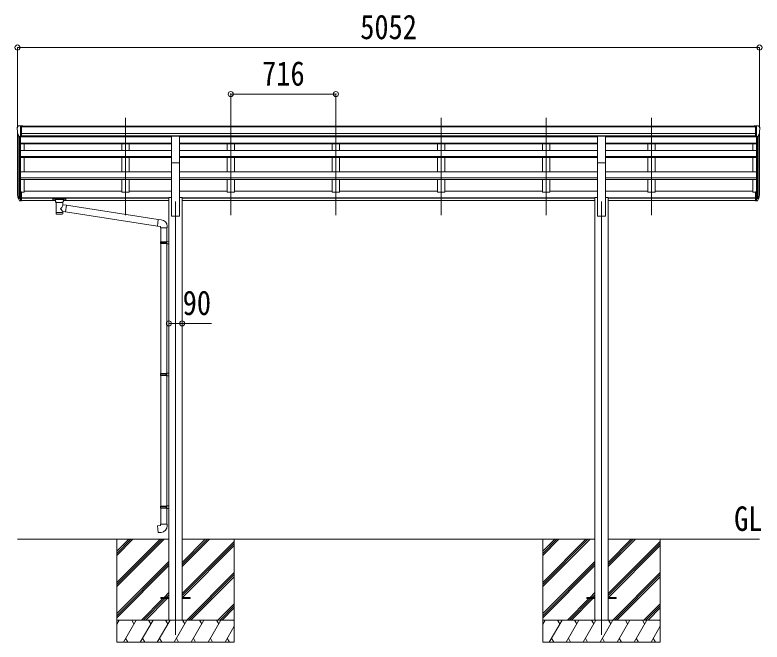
# Model space of a CAD drawing. Units: millimetres at full size. Extents: x -9783 to 9892, y -6828 to 6752.
# Drawn here: x 971 to 6058, y -4387 to -117 of the extents above; entities that cross this region are included whole.
import ezdxf
from ezdxf.enums import TextEntityAlignment as Align

# ---------------------------------------------------------------- set-up
doc = ezdxf.new("R2010")
doc.units = ezdxf.units.MM
doc.header["$LTSCALE"] = 35
doc.header["$PDMODE"] = 32
doc.header["$PDSIZE"] = 35
for name, color, linetype, lineweight in [('0-0_0', 7, 'Continuous', 9), ('0-1_本体', 4, 'Continuous', 9), ('0-2_部品', 7, 'Continuous', 9), ('0-8_PARTS2', 2, 'Continuous', 9), ('0-A_寸法', 6, 'Continuous', 9)]:
    doc.layers.add(name, color=color, linetype=linetype, lineweight=lineweight)
doc.styles.add('ＭＳ ゴシック', font='')
doc.styles.get('ＭＳ ゴシック').set_extended_font_data('MS Gothic')

msp = doc.modelspace()

# ---------------------------------------------------------------- linework, layer by layer
at = {"layer": '0-0_0'}
for p, q in [((988.64, -3687.28), (2019.44, -3687.28)), ((1664.64, -3687.28), (1664.64, -4387.28)), ((1664.64, -3981.46), (1958.82, -3687.28)), ((1664.64, -3995.6), (1972.97, -3687.28)), ((1664.64, -4009.74), (1987.11, -3687.28)), ((1664.64, -3797.61), (1774.97, -3687.28)), ((1664.64, -3783.47), (1760.83, -3687.28)), ((1664.64, -3769.33), (1746.69, -3687.28)), ((2109.84, -3687.28), (4919.44, -3687.28)), ((2109.84, -3872.91), (2295.47, -3687.28)), ((2109.84, -3858.77), (2281.33, -3687.28)), ((2109.84, -3844.63), (2267.19, -3687.28)), ((2109.84, -4056.76), (2464.64, -3701.96)), ((2464.64, -3687.28), (2464.64, -4387.28)), ((4564.64, -3687.28), (4564.64, -4387.28)), ((4564.64, -3981.46), (4858.82, -3687.28)), ((4564.64, -3995.6), (4872.97, -3687.28)), ((4564.64, -4009.74), (4887.11, -3687.28)), ((4564.64, -3797.61), (4674.97, -3687.28)), ((4564.64, -3783.47), (4660.83, -3687.28)), ((4564.64, -3769.33), (4646.69, -3687.28)), ((5009.84, -3687.28), (6040.64, -3687.28)), ((5009.84, -3872.91), (5195.47, -3687.28)), ((5009.84, -3858.77), (5181.33, -3687.28)), ((5009.84, -3844.63), (5167.19, -3687.28)), ((5009.84, -4056.76), (5364.64, -3701.96)), ((5364.64, -3687.28), (5364.64, -4387.28)), ((2109.84, -4070.9), (2464.64, -3716.1)), ((2112.1, -4082.78), (2464.64, -3730.25)), ((5009.84, -4070.9), (5364.64, -3716.1)), ((5012.1, -4082.78), (5364.64, -3730.25)), ((1664.64, -4193.59), (2019.44, -3838.79)), ((1664.64, -4207.73), (2019.44, -3852.94)), ((4564.64, -4193.59), (4919.44, -3838.79)), ((4564.64, -4207.73), (4919.44, -3852.94)), ((1664.64, -4221.88), (2019.44, -3867.08)), ((2141.45, -4237.28), (2464.64, -3914.09)), ((4564.64, -4221.88), (4919.44, -3867.08)), ((5041.45, -4237.28), (5364.64, -3914.09)), ((2155.59, -4237.28), (2464.64, -3928.23)), ((2169.74, -4237.28), (2464.64, -3942.38)), ((5055.59, -4237.28), (5364.64, -3928.23)), ((5069.74, -4237.28), (5364.64, -3942.38)), ((1987.58, -4082.78), (2019.44, -4050.92)), ((2001.73, -4082.78), (2019.44, -4065.07)), ((4887.58, -4082.78), (4919.44, -4050.92)), ((4901.73, -4082.78), (4919.44, -4065.07)), ((1833.08, -4237.28), (1978.58, -4091.78)), ((1847.23, -4237.28), (1992.73, -4091.78)), ((1861.37, -4237.28), (2006.87, -4091.78)), ((2015.87, -4082.78), (2019.44, -4079.21)), ((4733.08, -4237.28), (4878.58, -4091.78)), ((4747.23, -4237.28), (4892.73, -4091.78)), ((4761.37, -4237.28), (4906.87, -4091.78)), ((4915.87, -4082.78), (4919.44, -4079.21)), ((2353.58, -4237.28), (2464.64, -4126.22)), ((2367.73, -4237.28), (2464.64, -4140.37)), ((2381.87, -4237.28), (2464.64, -4154.51)), ((5253.58, -4237.28), (5364.64, -4126.22)), ((5267.73, -4237.28), (5364.64, -4140.37)), ((5281.87, -4237.28), (5364.64, -4154.51)), ((2464.64, -4237.28), (1664.64, -4237.28)), ((1664.64, -4264.78), (1680.52, -4237.28)), ((1709.39, -4387.28), (1795.99, -4237.28)), ((1780.99, -4263.26), (1765.99, -4237.28)), ((1824.86, -4387.28), (1911.46, -4237.28)), ((1896.46, -4263.26), (1881.46, -4237.28)), ((1940.33, -4387.28), (2026.93, -4237.28)), ((2011.93, -4263.26), (1996.93, -4237.28)), ((2055.8, -4387.28), (2142.4, -4237.28)), ((2127.4, -4263.26), (2112.4, -4237.28)), ((2171.27, -4387.28), (2257.87, -4237.28)), ((2242.87, -4263.26), (2227.87, -4237.28)), ((2286.74, -4387.28), (2373.34, -4237.28)), ((2343.34, -4237.28), (2358.34, -4263.26)), ((2458.81, -4237.28), (2464.64, -4247.38)), ((5364.64, -4237.28), (4564.64, -4237.28)), ((4564.64, -4264.78), (4580.52, -4237.28)), ((4609.39, -4387.28), (4695.99, -4237.28)), ((4680.99, -4263.26), (4665.99, -4237.28)), ((4724.86, -4387.28), (4811.46, -4237.28)), ((4796.46, -4263.26), (4781.46, -4237.28)), ((4840.33, -4387.28), (4926.93, -4237.28)), ((4911.93, -4263.26), (4896.93, -4237.28)), ((4955.8, -4387.28), (5042.4, -4237.28)), ((5027.4, -4263.26), (5012.4, -4237.28)), ((5071.27, -4387.28), (5157.87, -4237.28)), ((5142.87, -4263.26), (5127.87, -4237.28)), ((5186.74, -4387.28), (5273.34, -4237.28)), ((5243.34, -4237.28), (5258.34, -4263.26)), ((5358.81, -4237.28), (5364.64, -4247.38)), ((2402.21, -4387.28), (2464.64, -4279.14)), ((5302.21, -4387.28), (5364.64, -4279.14)), ((1724.39, -4361.3), (1739.39, -4387.28)), ((1839.86, -4361.3), (1854.86, -4387.28)), ((1955.33, -4361.3), (1970.33, -4387.28)), ((2070.8, -4361.3), (2085.8, -4387.28)), ((2186.27, -4361.3), (2201.27, -4387.28)), ((2301.74, -4361.3), (2316.74, -4387.28)), ((2417.21, -4361.3), (2432.21, -4387.28)), ((4624.39, -4361.3), (4639.39, -4387.28)), ((4739.86, -4361.3), (4754.86, -4387.28)), ((4855.33, -4361.3), (4870.33, -4387.28)), ((4970.8, -4361.3), (4985.8, -4387.28)), ((5086.27, -4361.3), (5101.27, -4387.28)), ((5201.74, -4361.3), (5216.74, -4387.28)), ((5317.21, -4361.3), (5332.21, -4387.28)), ((1664.64, -4387.28), (2464.64, -4387.28)), ((4564.64, -4387.28), (5364.64, -4387.28))]:
    msp.add_line(p, q, dxfattribs=at)
at = {"layer": '0-1_本体'}
for p, q in [((988.64, -1326.42), (988.64, -911.05)), ((1015.14, -874.3), (6014.14, -874.3)), ((1015.14, -879.65), (6014.14, -879.65)), ((6040.64, -1326.42), (6040.64, -911.05)), ((992.93, -929.85), (992.93, -1348.42)), ((1002.64, -945.21), (1002.64, -1366.42)), ((1008.64, -945.68), (1008.64, -1321.99)), ((2037.14, -946.37), (1008.64, -946.37)), ((1015.14, -923.18), (6014.14, -923.18)), ((1015.14, -940.85), (6014.14, -940.85)), ((2037.14, -943.22), (1015.14, -943.22)), ((1033.64, -943.22), (1033.64, -946.37)), ((1699.64, -946.37), (1699.64, -943.22)), ((1749.64, -946.37), (1749.64, -943.22)), ((2092.14, -943.22), (4937.14, -943.22)), ((2092.14, -946.37), (4937.14, -946.37)), ((2415.64, -946.37), (2415.64, -943.22)), ((2465.64, -946.37), (2465.64, -943.22)), ((3131.64, -946.37), (3131.64, -943.22)), ((3181.64, -946.37), (3181.64, -943.22)), ((3847.64, -946.37), (3847.64, -943.22)), ((3897.64, -946.37), (3897.64, -943.22)), ((4563.64, -946.37), (4563.64, -943.22)), ((4613.64, -946.37), (4613.64, -943.22)), ((4992.14, -943.34), (6014.14, -943.34)), ((4992.14, -946.37), (6020.64, -946.37)), ((5279.64, -946.37), (5279.64, -943.34)), ((5329.64, -946.37), (5329.64, -943.34)), ((5995.64, -943.22), (5995.64, -946.37)), ((6020.64, -945.68), (6020.64, -1321.99)), ((6026.64, -945.21), (6026.64, -1366.42)), ((6036.36, -929.85), (6036.36, -1348.42)), ((2037.14, -989.85), (1008.64, -989.85)), ((2037.14, -993.93), (1008.64, -993.93)), ((1033.64, -993.96), (1033.64, -1038.95)), ((1699.64, -1039.08), (1699.64, -993.93)), ((1749.64, -1039.08), (1749.64, -993.93)), ((2092.14, -989.85), (4937.14, -989.85)), ((2092.14, -993.93), (4937.14, -993.93)), ((2415.64, -1039.08), (2415.64, -993.93)), ((2465.64, -1039.08), (2465.64, -993.93)), ((3131.64, -1039.08), (3131.64, -993.93)), ((3181.64, -1039.08), (3181.64, -993.93)), ((3847.64, -1039.08), (3847.64, -993.93)), ((3897.64, -1039.08), (3897.64, -993.93)), ((4563.64, -1039.08), (4563.64, -993.93)), ((4613.64, -1039.08), (4613.64, -993.93)), ((4992.14, -989.85), (6020.64, -989.85)), ((4992.14, -993.93), (6020.64, -993.93)), ((5279.64, -1039.08), (5279.64, -993.93)), ((5329.64, -1039.08), (5329.64, -993.93)), ((5995.64, -993.96), (5995.64, -1038.95)), ((2037.14, -1039.08), (1008.64, -1039.08)), ((2092.14, -1039.08), (4937.14, -1039.08)), ((4992.14, -1039.08), (6020.64, -1039.08)), ((2037.14, -1079.82), (1008.64, -1079.82)), ((2037.14, -1081.31), (1008.64, -1081.31)), ((2037.14, -1088.1), (1008.64, -1088.1)), ((1033.64, -1088.13), (1033.64, -1186.39)), ((1699.64, -1186.39), (1699.64, -1088.1)), ((1749.64, -1186.39), (1749.64, -1088.1)), ((2037.14, -1487.28), (2037.14, -1074.64)), ((2092.14, -1487.28), (2092.14, -1074.64)), ((2092.14, -1079.82), (4937.14, -1079.82)), ((2092.14, -1081.31), (4937.14, -1081.31)), ((2092.14, -1088.1), (4937.14, -1088.1)), ((2415.64, -1186.39), (2415.64, -1088.1)), ((2465.64, -1186.39), (2465.64, -1088.1)), ((3131.64, -1186.39), (3131.64, -1088.1)), ((3181.64, -1186.39), (3181.64, -1088.1)), ((3847.64, -1186.39), (3847.64, -1088.1)), ((3897.64, -1186.39), (3897.64, -1088.1)), ((4563.64, -1186.39), (4563.64, -1088.1)), ((4613.64, -1186.39), (4613.64, -1088.1)), ((4937.14, -1487.28), (4937.14, -1074.64)), ((4992.14, -1487.28), (4992.14, -1074.64)), ((4992.14, -1079.82), (6020.64, -1079.82)), ((4992.14, -1081.31), (6020.64, -1081.31)), ((4992.14, -1088.1), (6020.64, -1088.1)), ((5279.64, -1186.39), (5279.64, -1088.1)), ((5329.64, -1186.39), (5329.64, -1088.1)), ((5995.64, -1088.13), (5995.64, -1186.39)), ((2037.24, -1186.39), (1008.64, -1186.39)), ((2092.04, -1186.39), (4937.14, -1186.39)), ((4992.14, -1186.39), (6020.64, -1186.39)), ((2037.31, -1225.6), (1008.64, -1225.6)), ((2037.22, -1227.08), (1008.64, -1227.08)), ((2037.24, -1236.74), (1008.64, -1236.74)), ((1033.64, -1236.65), (1033.64, -1322.81)), ((1699.64, -1236.74), (1699.64, -1322.81)), ((1749.64, -1236.74), (1749.64, -1322.81)), ((2091.98, -1225.6), (4937.14, -1225.6)), ((2092.04, -1236.74), (4937.14, -1236.74)), ((2092.06, -1227.08), (4937.14, -1227.08)), ((2415.64, -1236.74), (2415.64, -1322.81)), ((2465.64, -1236.74), (2465.64, -1322.81)), ((3131.64, -1236.74), (3131.64, -1322.81)), ((3181.64, -1236.74), (3181.64, -1322.81)), ((3847.64, -1236.74), (3847.64, -1322.81)), ((3897.64, -1236.74), (3897.64, -1322.81)), ((4563.64, -1236.74), (4563.64, -1322.81)), ((4613.64, -1236.74), (4613.64, -1322.81)), ((4992.14, -1225.6), (6020.64, -1225.6)), ((4992.14, -1227.08), (6020.64, -1227.08)), ((4992.14, -1236.74), (6020.64, -1236.74)), ((5279.64, -1236.74), (5279.64, -1322.81)), ((5329.64, -1236.74), (5329.64, -1322.81)), ((5995.64, -1236.65), (5995.64, -1322.81)), ((1033.64, -1318.01), (1699.64, -1318.01)), ((2037.38, -1318.01), (1749.64, -1318.01)), ((2037.38, -1318.01), (1749.64, -1318.01)), ((2091.91, -1318.01), (2415.64, -1318.01)), ((3131.64, -1318.01), (2465.64, -1318.01)), ((3847.64, -1318.01), (3181.64, -1318.01)), ((4563.64, -1318.01), (3897.64, -1318.01)), ((4937.14, -1318.01), (4613.64, -1318.01)), ((5279.64, -1318.01), (4992.14, -1318.01)), ((5995.64, -1318.01), (5329.64, -1318.01)), ((1015.14, -1322.81), (1033.64, -1322.81)), ((1015.14, -1362.14), (2019.44, -1362.14)), ((1015.14, -1363.5), (2019.44, -1363.5)), ((1699.64, -1322.81), (1749.64, -1322.81)), ((2019.44, -1360.9), (2037.14, -1360.9)), ((2019.44, -1360.9), (2019.44, -4237.28)), ((2092.14, -1360.9), (2109.84, -1360.9)), ((2109.84, -1360.9), (2109.84, -4237.28)), ((2109.84, -1362.32), (4919.32, -1362.32)), ((2109.84, -1363.7), (4919.44, -1363.7)), ((2415.64, -1322.81), (2465.64, -1322.81)), ((3131.64, -1322.81), (3181.64, -1322.81)), ((3847.64, -1322.81), (3897.64, -1322.81)), ((4563.64, -1322.81), (4613.64, -1322.81)), ((4919.44, -1360.9), (4937.14, -1360.9)), ((4919.44, -1360.9), (4919.44, -4237.28)), ((4992.14, -1360.9), (5009.84, -1360.9)), ((5009.84, -1360.9), (5009.84, -4237.28)), ((6014.14, -1363.7), (5009.84, -1363.7)), ((6014.14, -1362.32), (5009.97, -1362.32)), ((5279.64, -1322.81), (5329.64, -1322.81)), ((6014.14, -1322.81), (5995.64, -1322.81)), ((1015.14, -1380.88), (1246.64, -1380.88)), ((1300.64, -1380.88), (2019.44, -1380.88)), ((2109.84, -1380.88), (4919.44, -1380.88)), ((6014.14, -1380.88), (5009.84, -1380.88)), ((2036.88, -1487.28), (2091.88, -1487.28)), ((4937.14, -1487.28), (4992.14, -1487.28))]:
    msp.add_line(p, q, dxfattribs=at)
at = {"layer": '0-2_部品'}
for p, q in [((986.64, -882.07), (986.64, -882.7)), ((993.55, -873.27), (989.49, -879.07)), ((996.64, -872.7), (994.31, -872.84)), ((996.64, -872.7), (1015.14, -872.7)), ((1008.64, -945.68), (1008.64, -872.7)), ((1015.14, -872.7), (1025.14, -872.79)), ((1015.14, -944.68), (1015.14, -872.7)), ((1025.14, -874.3), (1025.14, -872.79)), ((6014.14, -872.7), (6004.14, -872.79)), ((6004.14, -874.3), (6004.14, -872.79)), ((6014.14, -944.68), (6014.14, -872.7)), ((6032.64, -872.7), (6014.14, -872.7)), ((6020.64, -945.68), (6020.64, -872.7)), ((6032.64, -872.7), (6034.98, -872.84)), ((6035.73, -873.27), (6039.8, -879.07)), ((6042.64, -882.07), (6042.64, -882.7)), ((1001.02, -943.87), (991.74, -927.81)), ((1008.64, -945.68), (1003.43, -945.37)), ((1015.14, -944.68), (1008.64, -944.68)), ((2037.14, -942.57), (2092.14, -942.57)), ((2037.14, -1123.5), (2037.14, -942.57)), ((2092.14, -1123.5), (2092.14, -942.57)), ((4937.14, -942.57), (4992.14, -942.57)), ((4937.14, -1123.5), (4937.14, -942.57)), ((4992.14, -1123.5), (4992.14, -942.57)), ((6014.14, -944.68), (6020.64, -944.68)), ((6020.64, -945.68), (6025.85, -945.37)), ((6028.27, -943.87), (6037.54, -927.81)), ((2037.14, -1123.5), (2092.14, -1123.5)), ((4937.14, -1123.5), (4992.14, -1123.5)), ((1008.64, -1321.99), (1008.64, -1383.87)), ((1015.14, -1321.99), (1008.64, -1321.99)), ((1015.14, -1321.99), (1015.14, -1383.05)), ((6014.14, -1321.99), (6014.14, -1383.05)), ((6014.14, -1321.99), (6020.64, -1321.99)), ((6020.64, -1321.99), (6020.64, -1383.87)), ((991.04, -1348.03), (1001.2, -1367.2)), ((1002.21, -1365.95), (992.46, -1347.53)), ((993.62, -1364.88), (1001.2, -1382.37)), ((1008.64, -1366.7), (1003.51, -1366.7)), ((1008.64, -1368.7), (1003.8, -1368.7)), ((1015.14, -1360.3), (1008.64, -1360.3)), ((1015.14, -1365.7), (1008.64, -1365.7)), ((1230.14, -1368.76), (1230.14, -1379.52)), ((1230.14, -1368.95), (1230.14, -1370.49)), ((1232.14, -1368.1), (1315.14, -1368.1)), ((1232.14, -1370.28), (1315.14, -1370.28)), ((1317.14, -1368.76), (1317.14, -1379.52)), ((6014.14, -1360.3), (6020.64, -1360.3)), ((6014.14, -1365.7), (6020.64, -1365.7)), ((6020.64, -1366.7), (6025.78, -1366.7)), ((6020.64, -1368.7), (6025.49, -1368.7)), ((6027.08, -1365.95), (6036.83, -1347.53)), ((6038.25, -1348.03), (6028.09, -1367.2)), ((6035.67, -1364.88), (6028.09, -1382.37)), ((1008.64, -1383.87), (1003.8, -1383.87)), ((1015.14, -1383.05), (1008.64, -1383.05)), ((1232.14, -1380.19), (1246.64, -1380.19)), ((1246.64, -1386.99), (1246.64, -1376.72)), ((1250.74, -1391.49), (1250.73, -1471.78)), ((1296.54, -1409.07), (1296.54, -1391.48)), ((1321.77, -1412.97), (1296.54, -1409.06)), ((1300.64, -1386.99), (1300.64, -1376.72)), ((1300.64, -1380.19), (1315.14, -1380.19)), ((1321.77, -1412.97), (1314.74, -1458.23)), ((1321.77, -1412.97), (1945.73, -1509.77)), ((6014.14, -1383.05), (6020.64, -1383.05)), ((6020.64, -1383.87), (6025.49, -1383.87)), ((1296.56, -1471.78), (1296.54, -1455.16)), ((1296.54, -1455.41), (1314.74, -1458.23)), ((1941.72, -1555.6), (1314.74, -1458.23)), ((1966.57, -1511.59), (1945.73, -1509.77)), ((1961.64, -1567.34), (2007.64, -1567.34)), ((1963.64, -1567.34), (1963.64, -1661.34)), ((2005.64, -1567.34), (2005.64, -1658.78)), ((2007.64, -1567.34), (2007.64, -1556.42)), ((1961.64, -1663.34), (1962.64, -1661.34)), ((1961.64, -1663.34), (2005.64, -1663.34)), ((1961.64, -1663.34), (1961.64, -1671.34)), ((1961.64, -1671.34), (2005.64, -1671.34)), ((1961.64, -1671.34), (1962.64, -1673.34)), ((1962.64, -1661.34), (2005.64, -1661.34)), ((1962.64, -1673.34), (2005.64, -1673.34)), ((1963.64, -1673.34), (1963.64, -2559.53)), ((2001.17, -1663.34), (2000.74, -1661.34)), ((2003.64, -1658.84), (2019.64, -1658.37)), ((2003.64, -1660.84), (2003.64, -1658.84)), ((2003.64, -1660.84), (2005.64, -1660.84)), ((2003.64, -1675.84), (2003.64, -1673.84)), ((2003.64, -1675.84), (2019.64, -1676.31)), ((2005.64, -1675.9), (2005.64, -2556.97)), ((2019.64, -1658.37), (2019.64, -1676.31)), ((1961.64, -2561.53), (1962.64, -2559.53)), ((1961.64, -2561.53), (2005.64, -2561.53)), ((1961.64, -2561.53), (1961.64, -2569.53)), ((1961.64, -2569.53), (2005.64, -2569.53)), ((1961.64, -2569.53), (1962.64, -2571.53)), ((1962.64, -2559.53), (2005.64, -2559.53)), ((1962.64, -2571.53), (2005.64, -2571.53)), ((1963.64, -2571.53), (1963.64, -3462.69)), ((2001.17, -2561.53), (2000.74, -2559.53)), ((2003.64, -2557.03), (2019.64, -2556.56)), ((2003.64, -2559.03), (2003.64, -2557.03)), ((2003.64, -2559.03), (2005.64, -2559.03)), ((2003.64, -2574.03), (2003.64, -2572.03)), ((2003.64, -2574.03), (2019.64, -2574.5)), ((2005.64, -2574.09), (2005.64, -3460.13)), ((2019.64, -2556.56), (2019.64, -2574.5)), ((1961.64, -3464.69), (1962.64, -3462.69)), ((1961.64, -3464.69), (2005.64, -3464.69)), ((1961.64, -3464.69), (1961.64, -3472.69)), ((1961.64, -3472.69), (2005.64, -3472.69)), ((1961.64, -3472.69), (1962.64, -3474.69)), ((1962.64, -3462.69), (2005.64, -3462.69)), ((1962.64, -3474.69), (2005.64, -3474.69)), ((1963.64, -3474.69), (1963.64, -3584.69)), ((2001.17, -3464.69), (2000.74, -3462.69)), ((2003.64, -3460.19), (2019.64, -3459.72)), ((2003.64, -3462.19), (2003.64, -3460.19)), ((2003.64, -3462.19), (2005.64, -3462.19)), ((2003.64, -3477.19), (2003.64, -3475.19)), ((2003.64, -3477.19), (2019.64, -3477.66)), ((2005.64, -3477.25), (2005.64, -3584.69)), ((2019.64, -3459.72), (2019.64, -3477.66)), ((1961.64, -3584.69), (2007.64, -3584.69)), ((1961.64, -3594.69), (1961.64, -3584.69)), ((2007.64, -3584.69), (2007.64, -3595.6))]:
    msp.add_line(p, q, dxfattribs=at)
at = {"layer": '0-2_部品', "color": 4}
for p, q in [((1964.84, -4082.78), (1964.84, -4091.78)), ((2019.64, -4082.78), (1964.84, -4082.78)), ((2019.64, -4091.78), (1964.84, -4091.78)), ((2164.44, -4082.78), (2109.64, -4082.78)), ((4864.84, -4082.78), (4864.84, -4091.78)), ((4919.64, -4082.78), (4864.84, -4082.78)), ((4919.64, -4091.78), (4864.84, -4091.78)), ((5064.44, -4082.78), (5009.64, -4082.78))]:
    msp.add_line(p, q, dxfattribs=at)
at = {"layer": '0-2_部品'}
for points in [[(1230.14, -1368.76), (1230.18, -1368.57), (1230.26, -1368.43), (1230.36, -1368.34), (1230.46, -1368.28), (1230.58, -1368.23), (1230.88, -1368.17), (1231.37, -1368.12), (1231.91, -1368.1), (1232.14, -1368.1)], [(1315.14, -1368.1), (1315.5, -1368.1), (1316.03, -1368.13), (1316.48, -1368.18), (1316.78, -1368.26), (1316.95, -1368.35), (1317.07, -1368.49), (1317.14, -1368.67), (1317.14, -1368.76)], [(1230.14, -1379.52), (1230.18, -1379.72), (1230.26, -1379.85), (1230.36, -1379.95), (1230.46, -1380.01), (1230.58, -1380.05), (1230.88, -1380.12), (1231.37, -1380.16), (1231.91, -1380.18), (1232.14, -1380.19)], [(1246.68, -1386.94), (1246.66, -1387.29), (1246.9, -1388.25), (1247.42, -1389.13), (1248.23, -1389.97), (1249.34, -1390.77), (1250.74, -1391.49)], [(1296.54, -1391.48), (1296.78, -1391.39), (1298.13, -1390.65), (1299.24, -1389.81), (1300, -1388.94), (1300.46, -1388.04), (1300.63, -1387.15)], [(1315.14, -1380.19), (1315.5, -1380.18), (1316.03, -1380.16), (1316.48, -1380.1), (1316.78, -1380.03), (1316.95, -1379.93), (1317.07, -1379.79), (1317.14, -1379.61), (1317.14, -1379.52)], [(1945.73, -1509.77), (1941.72, -1555.6), (1961.64, -1557.34), (1961.64, -1567.34)], [(2001.17, -1663.34), (2001.17, -1671.34), (2000.74, -1673.34)], [(2003.64, -1673.84), (2005.64, -1673.84), (2005.64, -1660.84)], [(2001.17, -2561.53), (2001.17, -2569.53), (2000.74, -2571.53)], [(2003.64, -2572.03), (2005.64, -2572.03), (2005.64, -2559.03)], [(2001.17, -3464.69), (2001.17, -3472.69), (2000.74, -3474.69)], [(2003.64, -3475.19), (2005.64, -3475.19), (2005.64, -3462.19)], [(1966.57, -3640.43), (1945.73, -3642.26), (1941.72, -3596.43), (1961.64, -3594.69)]]:
    msp.add_lwpolyline(points, dxfattribs=at)
at = {"layer": '0-2_部品', "color": 4}
for points in [[(2164.44, -4082.78), (2164.44, -4091.78), (2109.64, -4091.78)], [(5064.44, -4082.78), (5064.44, -4091.78), (5009.64, -4091.78)]]:
    msp.add_lwpolyline(points, dxfattribs=at)
at = {"layer": '0-2_部品'}
for centre, radius, start, end in [((989.64, -882.07), 3, 93, 180), ((1188.64, -882.7), 202, 180, 192.90261), ((994.37, -873.84), 1, 93.5, 145), ((6034.91, -873.84), 1, 35, 86.5), ((5840.64, -882.7), 202, 347.09739, 0), ((6039.64, -882.07), 3, 0, 87), ((1003.62, -942.37), 3, 210, 266.5), ((6025.67, -942.37), 3, 273.5, 330), ((1077.3, -1325.86), 89.07, 174.49576, 194.41188), ((1076.59, -1321.58), 88.05, 177.22392, 197.21071), ((5952.7, -1321.58), 88.05, 342.78929, 2.77608), ((5951.98, -1325.86), 89.07, 345.58812, 5.50424), ((1121.86, -1328.8), 133.22, 183.27987, 195.71302), ((1003.8, -1365.7), 3, 210, 270), ((1003.51, -1365.2), 1.5, 210, 270), ((6025.49, -1365.7), 3, 270, 330), ((6025.78, -1365.2), 1.5, 270, 330), ((5907.43, -1328.8), 133.22, 344.28698, 356.72013), ((1003.8, -1380.87), 3, 210, 270), ((6025.49, -1380.87), 3, 270, 330), ((1962.64, -1556.42), 45, 0, 85), ((1962.64, -3595.6), 45, 275, 0)]:
    msp.add_arc(centre, radius, start, end, dxfattribs=at)
for centre, major_axis, ratio, start_param, end_param in [((1232.14, -1370.49), (2, 0), 0.109601, 1.5707963, 3.1415927), ((1273.64, -1376.72), (27, 0), 0.122176, 6.2831853, 9.424778), ((1315.14, -1370.49), (2, 0), 0.109601, 0, 1.5707963), ((1273.66, -1391.95), (-22.91, 0.42), 0.072511, 0.0008029, 1.5715993), ((1273.66, -1393.57), (-22.91, 0.42), 0.072511, 0.0008029, 1.5715993), ((1273.63, -1391.95), (22.92, 0.42), 0.07247, 4.71158, 6.2823764), ((1273.63, -1393.57), (22.92, 0.42), 0.07247, 4.71158, 6.2823764), ((1273.64, -1435.61), (-22.81, -26.62), 0.234429, 1.6855472, 3.1268519), ((1284.64, -1386.99), (16, 0), 0.361356, 6.2636979, 6.2831853), ((1273.64, -1471.78), (22.92, 0), 0.101955, 3.1415499, 6.2833984), ((1273.64, -1459.34), (22.91, 0), 0.122865, 3.1415927, 6.2831853), ((1276.2, -1432.96), (20.32, -22.25), 0.045535, 0.0389954, 1.3075346)]:
    msp.add_ellipse(centre, major_axis=major_axis, ratio=ratio, start_param=start_param, end_param=end_param, dxfattribs=at)
at = {"layer": '0-8_PARTS2'}
for p, q in [((1724.64, -1481.08), (1724.64, -818.55)), ((2440.64, -1481.08), (2440.64, -818.55)), ((3156.64, -1481.08), (3156.64, -818.55)), ((3872.64, -1481.08), (3872.64, -818.55)), ((4588.64, -1481.08), (4588.64, -818.55)), ((5304.64, -1481.08), (5304.64, -818.55)), ((2064.64, -1387.28), (2064.64, -4337.28)), ((4964.64, -1387.28), (4964.64, -4337.28))]:
    msp.add_line(p, q, dxfattribs=at)
at = {"layer": '0-A_寸法'}
for p, q in [((988.64, -338.92), (988.64, -884.55)), ((988.64, -338.92), (6040.64, -338.92)), ((6040.64, -338.92), (6040.64, -884.55)), ((2440.64, -655.54), (2440.64, -884.55)), ((2440.64, -655.54), (3156.64, -655.54)), ((3156.64, -655.54), (3156.64, -884.55)), ((2019.64, -2217.46), (2109.64, -2217.46)), ((2109.64, -2217.46), (2309.64, -2217.46))]:
    msp.add_line(p, q, dxfattribs=at)
for p in [(988.64, -338.92), (6040.64, -338.92), (2440.64, -655.54), (3156.64, -655.54), (2019.64, -2217.46), (2109.64, -2217.46)]:
    msp.add_point(p, dxfattribs=at)

# ---------------------------------------------------------------- texts
at = {"layer": '0-0_0', "style": 'ＭＳ ゴシック', "width": 0.85}
msp.add_text('GL', height=166.8, dxfattribs=at).set_placement((5867.86, -3680.34), align=Align.BOTTOM_LEFT)
at = {"layer": '0-A_寸法', "color": 7, "style": 'ＭＳ ゴシック', "width": 0.85}
for s, p in [('5052', (3322.14, -331.92)), ('716', (2654.27, -648.54)), ('90', (2113.39, -2210.46))]:
    msp.add_text(s, height=166.8, dxfattribs=at).set_placement(p, align=Align.BOTTOM_LEFT)

doc.saveas('drawing.dxf')
